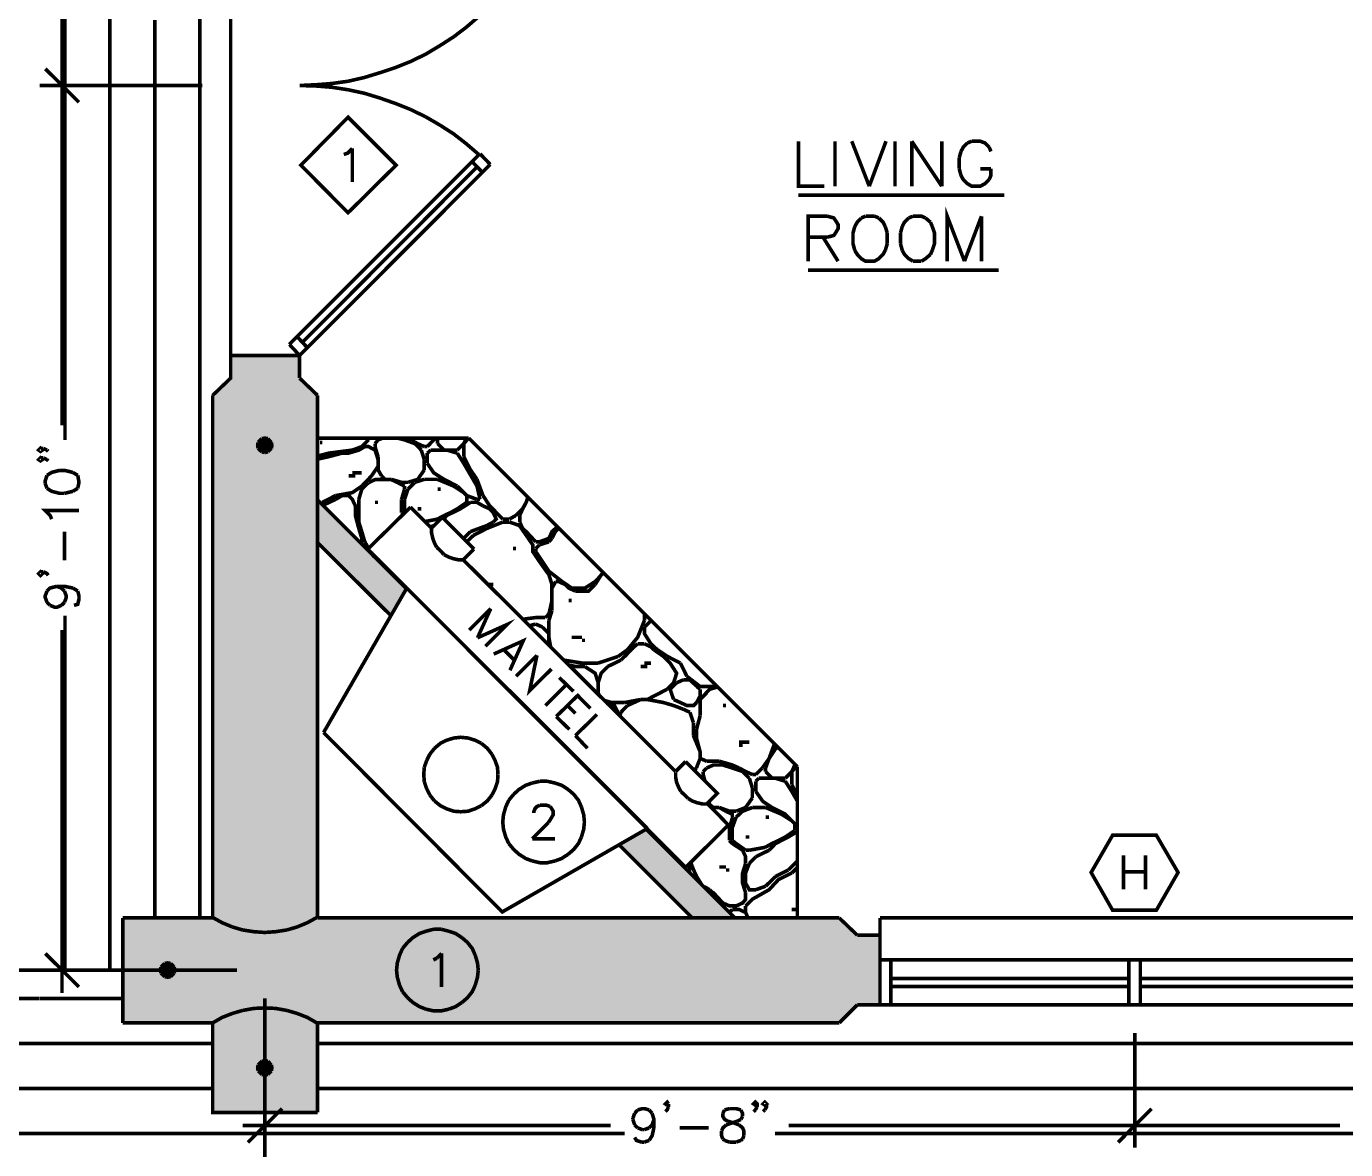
# Model space of a CAD drawing. Header units: millimetres. Extents: x 31 to 857, y 6 to 562.
# Drawn here: x 492.9 to 586, y 269.8 to 349.1 of the extents above; entities that cross this region are included whole.
import ezdxf

# ---------------------------------------------------------------- set-up
doc = ezdxf.new("R2010")
doc.units = ezdxf.units.MM
doc.layers.add('H', color=7, linetype='Continuous')
doc.layers.add('P', color=7, linetype='Continuous')

msp = doc.modelspace()

# ---------------------------------------------------------------- hatches: boundary and pattern name
at = {"layer": 'H', "linetype": 'Continuous'}
for points in [[(507.277, 324.238), (507.277, 325.843), (512.145, 324.238), (507.277, 324.238)], [(512.145, 324.238), (507.277, 325.843), (512.145, 325.843), (512.145, 324.238)], [(506.007, 323.003), (507.277, 324.238), (513.415, 323.003), (506.007, 323.003)], [(513.415, 323.003), (507.277, 324.238), (512.145, 324.238), (513.415, 323.003)], [(506.007, 286.138), (506.007, 323.003), (513.415, 286.138), (506.007, 286.138)], [(513.415, 286.138), (506.007, 323.003), (513.415, 323.003), (513.415, 286.138)], [(509.235, 319.229), (509.182, 319.617), (509.235, 319.74), (509.235, 319.229)], [(509.235, 319.229), (509.182, 319.37), (509.182, 319.617), (509.235, 319.229)], [(509.27, 319.158), (509.235, 319.74), (509.27, 319.793), (509.27, 319.158)], [(509.27, 319.158), (509.235, 319.229), (509.235, 319.74), (509.27, 319.158)], [(509.358, 319.105), (509.27, 319.793), (509.358, 319.864), (509.358, 319.105)], [(509.358, 319.105), (509.27, 319.158), (509.27, 319.793), (509.358, 319.105)], [(509.446, 319.017), (509.358, 319.864), (509.446, 319.952), (509.446, 319.017)], [(509.446, 319.017), (509.358, 319.105), (509.358, 319.864), (509.446, 319.017)], [(509.517, 318.982), (509.446, 319.952), (509.517, 320.005), (509.517, 318.982)], [(509.517, 318.982), (509.446, 319.017), (509.446, 319.952), (509.517, 318.982)], [(509.517, 318.982), (509.517, 320.005), (509.605, 318.982), (509.517, 318.982)], [(509.605, 318.982), (509.517, 320.005), (509.605, 320.005), (509.605, 318.982)], [(509.693, 318.946), (509.605, 318.982), (509.605, 320.005), (509.693, 318.946)], [(509.693, 318.946), (509.605, 320.005), (509.693, 320.005), (509.693, 318.946)], [(509.693, 318.946), (509.693, 320.005), (509.817, 318.982), (509.693, 318.946)], [(509.817, 318.982), (509.693, 320.005), (509.817, 320.005), (509.817, 318.982)], [(509.817, 318.982), (509.817, 320.005), (509.905, 318.982), (509.817, 318.982)], [(509.905, 318.982), (509.817, 320.005), (509.905, 320.005), (509.905, 318.982)], [(509.905, 318.982), (509.905, 320.005), (509.993, 319.07), (509.905, 318.982)], [(509.993, 319.07), (509.905, 320.005), (509.993, 319.917), (509.993, 319.07)], [(509.993, 319.07), (509.993, 319.917), (510.081, 319.105), (509.993, 319.07)], [(510.081, 319.105), (509.993, 319.917), (510.081, 319.864), (510.081, 319.105)], [(510.081, 319.105), (510.081, 319.864), (510.152, 319.193), (510.081, 319.105)], [(510.152, 319.193), (510.081, 319.864), (510.152, 319.793), (510.152, 319.193)], [(510.152, 319.193), (510.152, 319.793), (510.205, 319.282), (510.152, 319.193)], [(510.205, 319.282), (510.152, 319.793), (510.205, 319.705), (510.205, 319.282)], [(510.205, 319.282), (510.205, 319.705), (510.24, 319.405), (510.205, 319.282)], [(510.24, 319.405), (510.205, 319.705), (510.24, 319.581), (510.24, 319.405)], [(513.415, 312.632), (513.415, 315.63), (516.431, 312.632), (513.415, 312.632)], [(516.678, 309.368), (513.415, 312.632), (519.677, 309.368), (516.678, 309.368)], [(519.677, 309.368), (513.415, 312.632), (516.431, 312.632), (519.677, 309.368)], [(518.583, 307.463), (516.678, 309.368), (519.677, 309.368), (518.583, 307.463)], [(534.705, 291.289), (536.61, 292.4), (537.722, 291.289), (534.705, 291.289)], [(539.873, 286.138), (534.705, 291.289), (542.89, 286.138), (539.873, 286.138)], [(542.89, 286.138), (534.705, 291.289), (537.722, 291.289), (542.89, 286.138)], [(499.657, 284.903), (499.657, 286.138), (551.515, 284.903), (499.657, 284.903)], [(551.515, 284.903), (499.657, 286.138), (550.245, 286.138), (551.515, 284.903)], [(506.853, 285.715), (506.007, 286.138), (512.568, 285.715), (506.853, 285.715)], [(512.568, 285.715), (506.007, 286.138), (513.415, 286.138), (512.568, 285.715)], [(507.788, 285.362), (506.853, 285.715), (511.634, 285.362), (507.788, 285.362)], [(511.634, 285.362), (506.853, 285.715), (512.568, 285.715), (511.634, 285.362)], [(508.723, 285.15), (507.788, 285.362), (510.663, 285.15), (508.723, 285.15)], [(510.663, 285.15), (507.788, 285.362), (511.634, 285.362), (510.663, 285.15)], [(509.693, 285.08), (508.723, 285.15), (510.663, 285.15), (509.693, 285.08)], [(520.241, 284.815), (520.453, 284.992), (523.575, 284.815), (520.241, 284.815)], [(520.453, 284.992), (520.7, 285.115), (523.328, 284.992), (520.453, 284.992)], [(523.575, 284.815), (520.453, 284.992), (523.328, 284.992), (523.575, 284.815)], [(520.7, 285.115), (520.912, 285.203), (523.064, 285.115), (520.7, 285.115)], [(523.328, 284.992), (520.7, 285.115), (523.064, 285.115), (523.328, 284.992)], [(520.912, 285.203), (521.247, 285.291), (522.781, 285.203), (520.912, 285.203)], [(523.064, 285.115), (520.912, 285.203), (522.781, 285.203), (523.064, 285.115)], [(521.247, 285.291), (521.458, 285.327), (522.57, 285.291), (521.247, 285.291)], [(522.781, 285.203), (521.247, 285.291), (522.57, 285.291), (522.781, 285.203)], [(521.458, 285.327), (522.005, 285.362), (522.217, 285.327), (521.458, 285.327)], [(522.57, 285.291), (521.458, 285.327), (522.217, 285.327), (522.57, 285.291)], [(499.657, 280), (499.657, 284.903), (553.12, 280), (499.657, 280)], [(553.12, 280), (499.657, 284.903), (553.12, 284.903), (553.12, 280)], [(519.43, 284.021), (519.606, 284.233), (524.334, 284.021), (519.43, 284.021)], [(519.606, 284.233), (519.818, 284.445), (524.175, 284.233), (519.606, 284.233)], [(524.334, 284.021), (519.606, 284.233), (524.175, 284.233), (524.334, 284.021)], [(519.818, 284.445), (519.977, 284.656), (523.998, 284.445), (519.818, 284.445)], [(524.175, 284.233), (519.818, 284.445), (523.998, 284.445), (524.175, 284.233)], [(519.977, 284.656), (520.241, 284.815), (523.752, 284.656), (519.977, 284.656)], [(523.998, 284.445), (519.977, 284.656), (523.752, 284.656), (523.998, 284.445)], [(523.752, 284.656), (520.241, 284.815), (523.575, 284.815), (523.752, 284.656)], [(519.042, 282.998), (519.095, 283.245), (524.722, 282.998), (519.042, 282.998)], [(519.095, 283.245), (519.183, 283.545), (524.686, 283.245), (519.095, 283.245)], [(524.722, 282.998), (519.095, 283.245), (524.686, 283.245), (524.722, 282.998)], [(519.183, 283.545), (519.307, 283.757), (524.598, 283.545), (519.183, 283.545)], [(524.686, 283.245), (519.183, 283.545), (524.598, 283.545), (524.686, 283.245)], [(519.307, 283.757), (519.43, 284.021), (524.475, 283.757), (519.307, 283.757)], [(524.598, 283.545), (519.307, 283.757), (524.475, 283.757), (524.598, 283.545)], [(524.475, 283.757), (519.43, 284.021), (524.334, 284.021), (524.475, 283.757)], [(502.285, 282.452), (502.32, 282.54), (503.343, 282.452), (502.285, 282.452)], [(502.32, 282.363), (502.285, 282.452), (503.343, 282.363), (502.32, 282.363)], [(503.343, 282.363), (502.285, 282.452), (503.343, 282.452), (503.343, 282.363)], [(502.32, 282.663), (502.373, 282.751), (503.308, 282.663), (502.32, 282.663)], [(502.32, 282.54), (502.32, 282.663), (503.343, 282.54), (502.32, 282.54)], [(503.343, 282.54), (502.32, 282.663), (503.308, 282.663), (503.343, 282.54)], [(503.343, 282.452), (502.32, 282.54), (503.343, 282.54), (503.343, 282.452)], [(502.32, 282.24), (502.32, 282.363), (503.343, 282.24), (502.32, 282.24)], [(503.343, 282.24), (502.32, 282.363), (503.343, 282.363), (503.343, 282.24)], [(502.373, 282.152), (502.32, 282.24), (503.308, 282.152), (502.373, 282.152)], [(503.308, 282.152), (502.32, 282.24), (503.343, 282.24), (503.308, 282.152)], [(502.373, 282.751), (502.461, 282.822), (503.255, 282.751), (502.373, 282.751)], [(503.308, 282.663), (502.373, 282.751), (503.255, 282.751), (503.308, 282.663)], [(502.461, 282.822), (502.532, 282.875), (503.22, 282.822), (502.461, 282.822)], [(503.255, 282.751), (502.461, 282.822), (503.22, 282.822), (503.255, 282.751)], [(502.532, 282.875), (502.62, 282.963), (503.132, 282.875), (502.532, 282.875)], [(503.22, 282.822), (502.532, 282.875), (503.132, 282.875), (503.22, 282.822)], [(503.132, 282.875), (502.62, 282.963), (503.043, 282.963), (503.132, 282.875)], [(518.971, 282.751), (519.042, 282.998), (524.757, 282.751), (518.971, 282.751)], [(518.971, 282.452), (518.971, 282.751), (524.81, 282.452), (518.971, 282.452)], [(524.81, 282.452), (518.971, 282.751), (524.757, 282.751), (524.81, 282.452)], [(518.971, 282.152), (518.971, 282.452), (524.757, 282.152), (518.971, 282.152)], [(524.757, 282.152), (518.971, 282.452), (524.81, 282.452), (524.757, 282.152)], [(524.757, 282.751), (519.042, 282.998), (524.722, 282.998), (524.757, 282.751)], [(502.461, 282.116), (502.373, 282.152), (503.22, 282.116), (502.461, 282.116)], [(503.22, 282.116), (502.373, 282.152), (503.308, 282.152), (503.22, 282.116)], [(502.497, 282.028), (502.461, 282.116), (503.132, 282.028), (502.497, 282.028)], [(503.132, 282.028), (502.461, 282.116), (503.22, 282.116), (503.132, 282.028)], [(502.585, 281.975), (502.497, 282.028), (503.043, 281.975), (502.585, 281.975)], [(503.043, 281.975), (502.497, 282.028), (503.132, 282.028), (503.043, 281.975)], [(502.673, 281.94), (502.585, 281.975), (502.955, 281.94), (502.673, 281.94)], [(502.955, 281.94), (502.585, 281.975), (503.043, 281.975), (502.955, 281.94)], [(519.042, 281.905), (518.971, 282.152), (524.722, 281.905), (519.042, 281.905)], [(524.722, 281.905), (518.971, 282.152), (524.757, 282.152), (524.722, 281.905)], [(519.095, 281.64), (519.042, 281.905), (524.686, 281.64), (519.095, 281.64)], [(524.686, 281.64), (519.042, 281.905), (524.722, 281.905), (524.686, 281.64)], [(519.183, 281.34), (519.095, 281.64), (524.598, 281.34), (519.183, 281.34)], [(524.598, 281.34), (519.095, 281.64), (524.686, 281.64), (524.598, 281.34)], [(519.307, 281.093), (519.183, 281.34), (524.475, 281.093), (519.307, 281.093)], [(524.475, 281.093), (519.183, 281.34), (524.598, 281.34), (524.475, 281.093)], [(519.43, 280.882), (519.307, 281.093), (524.334, 280.882), (519.43, 280.882)], [(524.334, 280.882), (519.307, 281.093), (524.475, 281.093), (524.334, 280.882)], [(519.606, 280.635), (519.43, 280.882), (524.175, 280.635), (519.606, 280.635)], [(524.175, 280.635), (519.43, 280.882), (524.334, 280.882), (524.175, 280.635)], [(519.818, 280.458), (519.606, 280.635), (523.998, 280.458), (519.818, 280.458)], [(523.998, 280.458), (519.606, 280.635), (524.175, 280.635), (523.998, 280.458)], [(519.977, 280.247), (519.818, 280.458), (523.752, 280.247), (519.977, 280.247)], [(523.752, 280.247), (519.818, 280.458), (523.998, 280.458), (523.752, 280.247)], [(499.657, 278.73), (499.657, 280), (550.245, 278.73), (499.657, 278.73)], [(550.245, 278.73), (499.657, 280), (551.515, 280), (550.245, 278.73)], [(506.853, 279.188), (507.788, 279.523), (512.568, 279.188), (506.853, 279.188)], [(507.788, 279.523), (508.723, 279.735), (511.634, 279.523), (507.788, 279.523)], [(512.568, 279.188), (507.788, 279.523), (511.634, 279.523), (512.568, 279.188)], [(508.723, 279.735), (509.693, 279.823), (510.663, 279.735), (508.723, 279.735)], [(511.634, 279.523), (508.723, 279.735), (510.663, 279.735), (511.634, 279.523)], [(520.241, 280.07), (519.977, 280.247), (523.575, 280.07), (520.241, 280.07)], [(523.575, 280.07), (519.977, 280.247), (523.752, 280.247), (523.575, 280.07)], [(520.453, 279.912), (520.241, 280.07), (523.328, 279.912), (520.453, 279.912)], [(523.328, 279.912), (520.241, 280.07), (523.575, 280.07), (523.328, 279.912)], [(520.7, 279.788), (520.453, 279.912), (523.064, 279.788), (520.7, 279.788)], [(523.064, 279.788), (520.453, 279.912), (523.328, 279.912), (523.064, 279.788)], [(520.912, 279.7), (520.7, 279.788), (522.781, 279.7), (520.912, 279.7)], [(522.781, 279.7), (520.7, 279.788), (523.064, 279.788), (522.781, 279.7)], [(521.247, 279.612), (520.912, 279.7), (522.57, 279.612), (521.247, 279.612)], [(522.57, 279.612), (520.912, 279.7), (522.781, 279.7), (522.57, 279.612)], [(521.458, 279.576), (521.247, 279.612), (522.217, 279.576), (521.458, 279.576)], [(522.217, 279.576), (521.247, 279.612), (522.57, 279.612), (522.217, 279.576)], [(522.005, 279.523), (521.458, 279.576), (522.217, 279.576), (522.005, 279.523)], [(506.007, 278.73), (506.853, 279.188), (513.415, 278.73), (506.007, 278.73)], [(506.007, 272.415), (506.007, 278.73), (513.415, 272.415), (506.007, 272.415)], [(513.415, 272.415), (506.007, 278.73), (513.415, 278.73), (513.415, 272.415)], [(513.415, 278.73), (506.853, 279.188), (512.568, 279.188), (513.415, 278.73)], [(509.235, 275.343), (509.182, 275.713), (509.235, 275.802), (509.235, 275.343)], [(509.235, 275.343), (509.182, 275.414), (509.182, 275.713), (509.235, 275.343)], [(509.27, 275.255), (509.235, 275.802), (509.27, 275.89), (509.27, 275.255)], [(509.27, 275.255), (509.235, 275.343), (509.235, 275.802), (509.27, 275.255)], [(509.358, 275.167), (509.27, 275.89), (509.358, 275.978), (509.358, 275.167)], [(509.358, 275.167), (509.27, 275.255), (509.27, 275.89), (509.358, 275.167)], [(509.446, 275.131), (509.358, 275.978), (509.446, 276.013), (509.446, 275.131)], [(509.446, 275.131), (509.358, 275.167), (509.358, 275.978), (509.446, 275.131)], [(509.517, 275.078), (509.446, 276.013), (509.517, 276.049), (509.517, 275.078)], [(509.517, 275.078), (509.446, 275.131), (509.446, 276.013), (509.517, 275.078)], [(509.605, 275.043), (509.517, 276.049), (509.605, 276.102), (509.605, 275.043)], [(509.605, 275.043), (509.517, 275.078), (509.517, 276.049), (509.605, 275.043)], [(509.605, 275.043), (509.605, 276.102), (509.693, 275.043), (509.605, 275.043)], [(509.693, 275.043), (509.605, 276.102), (509.693, 276.102), (509.693, 275.043)], [(509.693, 275.043), (509.693, 276.102), (509.817, 275.043), (509.693, 275.043)], [(509.817, 275.043), (509.693, 276.102), (509.817, 276.102), (509.817, 275.043)], [(509.817, 275.043), (509.817, 276.102), (509.905, 275.078), (509.817, 275.043)], [(509.905, 275.078), (509.817, 276.102), (509.905, 276.049), (509.905, 275.078)], [(509.905, 275.078), (509.905, 276.049), (509.993, 275.131), (509.905, 275.078)], [(509.993, 275.131), (509.905, 276.049), (509.993, 276.013), (509.993, 275.131)], [(509.993, 275.131), (509.993, 276.013), (510.081, 275.202), (509.993, 275.131)], [(510.081, 275.202), (509.993, 276.013), (510.081, 275.925), (510.081, 275.202)], [(510.081, 275.202), (510.081, 275.925), (510.152, 275.29), (510.081, 275.202)], [(510.152, 275.29), (510.081, 275.925), (510.152, 275.837), (510.152, 275.29)], [(510.152, 275.29), (510.152, 275.837), (510.205, 275.378), (510.152, 275.29)], [(510.205, 275.378), (510.152, 275.837), (510.205, 275.766), (510.205, 275.378)], [(510.205, 275.378), (510.205, 275.766), (510.24, 275.467), (510.205, 275.378)], [(510.24, 275.467), (510.205, 275.766), (510.24, 275.678), (510.24, 275.467)]]:
    msp.add_hatch(color=256, dxfattribs=at).paths.add_polyline_path(points)

# ---------------------------------------------------------------- linework, layer by layer
at = {"layer": 'P', "const_width": 0.254}
for points in [[(498.757, 305.858), (498.757, 309.845), (498.757, 313.778), (498.757, 317.765), (498.757, 321.733), (498.757, 325.72), (498.757, 329.653), (498.757, 333.64), (498.757, 337.608), (498.757, 341.559), (498.757, 345.528), (498.757, 349.515), (498.757, 353.483), (498.757, 357.434), (498.757, 361.403), (498.757, 365.39), (498.757, 369.358), (498.757, 373.309), (498.757, 377.278), (498.757, 381.265), (498.757, 385.233), (498.757, 389.184), (498.757, 392.783)], [(495.371, 343.288), (495.371, 373.398)], [(507.277, 363.943), (507.277, 344.893)], [(495.582, 319.881), (495.582, 321.733), (495.582, 325.72), (495.582, 329.653), (495.582, 333.64), (495.582, 337.608), (495.582, 341.559), (495.582, 345.528), (495.582, 349.515), (495.582, 353.483), (495.582, 357.434)], [(505.107, 329.653), (505.107, 333.64), (505.107, 337.608), (505.107, 341.559), (505.107, 345.528), (505.107, 349.515), (505.107, 353.483), (505.107, 357.434)], [(501.932, 345.528), (501.932, 349.515)], [(523.91, 349.003), (524.792, 349.762)], [(522.041, 347.698), (523.028, 348.333), (523.91, 349.003)], [(515.567, 345.193), (516.714, 345.458), (517.807, 345.793), (518.918, 346.163), (519.977, 346.587), (521.035, 347.098), (522.041, 347.698)], [(495.371, 346.463), (495.371, 320.904)], [(496.57, 343.711), (494.189, 346.075)], [(494.189, 346.075), (496.57, 343.711)], [(501.932, 333.64), (501.932, 337.608), (501.932, 341.559), (501.932, 345.528)], [(505.284, 344.893), (493.801, 344.893)], [(505.284, 344.893), (493.818, 344.893)], [(507.277, 325.843), (507.277, 344.893)], [(512.145, 344.893), (513.292, 344.946)], [(513.292, 344.858), (512.145, 344.893)], [(513.292, 344.946), (514.421, 345.034)], [(514.421, 344.77), (513.292, 344.858)], [(514.421, 345.034), (515.567, 345.193)], [(515.567, 344.593), (514.421, 344.77)], [(519.977, 343.2), (518.918, 343.623), (517.807, 344.011), (516.714, 344.346), (515.567, 344.593)], [(515.567, 335.915), (518.954, 339.266), (515.567, 342.653), (512.233, 339.266), (515.567, 335.915), (515.567, 335.915)], [(521.035, 342.688), (519.977, 343.2)], [(522.041, 342.106), (521.035, 342.688)], [(523.91, 340.783), (523.028, 341.471), (522.041, 342.106)], [(524.792, 340.025), (523.91, 340.783)], [(547.37, 340.96), (547.37, 337.785), (549.187, 337.785)], [(549.945, 337.785), (549.945, 340.96)], [(551.127, 340.96), (552.362, 337.785)], [(552.362, 337.785), (553.544, 340.96)], [(554.179, 337.785), (554.179, 340.96)], [(555.36, 337.785), (555.36, 340.96)], [(555.36, 340.96), (557.477, 337.785)], [(557.477, 337.785), (557.477, 340.96)], [(559.294, 340.836), (558.994, 340.536), (558.835, 340.237)], [(559.594, 340.96), (559.294, 340.836)], [(560.828, 340.536), (560.529, 340.836), (560.193, 340.96), (559.594, 340.96)], [(524.88, 340.078), (511.422, 326.619)], [(515.267, 340.025), (515.532, 340.113), (515.867, 340.448)], [(515.867, 340.448), (515.867, 338.085)], [(525.604, 339.319), (524.88, 340.078)], [(558.835, 340.237), (558.712, 339.778)], [(560.952, 340.237), (560.828, 340.536)], [(512.145, 325.843), (525.604, 339.319)], [(512.357, 326.778), (524.669, 339.143)], [(525.057, 338.755), (524.334, 339.513)], [(558.712, 339.778), (558.712, 339.019)], [(558.712, 339.019), (558.835, 338.543)], [(560.952, 339.019), (560.193, 339.019)], [(560.828, 338.261), (560.952, 338.543), (560.952, 339.019)], [(558.835, 338.543), (558.994, 338.261), (559.294, 337.961), (559.594, 337.785), (560.193, 337.785), (560.529, 337.961), (560.828, 338.261)], [(547.352, 337.15), (561.887, 337.15)], [(557.865, 332.493), (557.865, 335.668), (559.082, 332.493)], [(548.04, 332.493), (548.04, 335.668), (549.398, 335.668)], [(549.398, 335.668), (549.857, 335.545), (549.981, 335.368)], [(549.981, 335.368), (550.157, 335.086), (550.157, 334.786), (549.981, 334.486)], [(551.797, 335.545), (551.515, 335.245), (551.339, 334.945)], [(552.097, 335.668), (551.797, 335.545)], [(552.732, 335.668), (552.097, 335.668), (552.097, 335.668)], [(553.032, 335.545), (552.732, 335.668)], [(553.491, 334.945), (553.332, 335.245), (553.032, 335.545)], [(555.149, 335.545), (554.849, 335.245), (554.69, 334.945)], [(555.449, 335.668), (555.149, 335.545)], [(556.331, 335.545), (556.048, 335.668), (555.449, 335.668)], [(555.449, 335.668), (555.449, 335.668)], [(556.683, 335.245), (556.331, 335.545)], [(556.807, 334.945), (556.683, 335.245)], [(559.082, 332.493), (560.282, 335.668)], [(560.282, 335.668), (560.282, 332.493)], [(549.981, 334.486), (549.857, 334.31), (549.398, 334.186)], [(551.339, 334.945), (551.215, 334.486), (551.215, 333.728), (551.339, 333.252)], [(553.632, 334.486), (553.491, 334.945)], [(553.632, 333.728), (553.632, 334.486)], [(554.69, 334.945), (554.567, 334.486)], [(554.567, 334.486), (554.567, 333.728)], [(556.807, 333.252), (556.966, 333.728), (556.966, 334.486), (556.807, 334.945)], [(501.932, 321.733), (501.932, 325.72), (501.932, 329.653), (501.932, 333.64)], [(549.398, 334.186), (548.04, 334.186)], [(549.099, 334.186), (550.157, 332.493)], [(553.491, 333.252), (553.632, 333.728)], [(554.567, 333.728), (554.69, 333.252)], [(551.339, 333.252), (551.515, 332.969), (551.797, 332.669), (552.097, 332.493), (552.732, 332.493), (553.032, 332.669), (553.332, 332.969), (553.491, 333.252)], [(554.69, 333.252), (554.849, 332.969), (555.149, 332.669), (555.449, 332.493)], [(555.449, 332.493), (556.048, 332.493)], [(556.048, 332.493), (556.331, 332.669), (556.683, 332.969)], [(556.683, 332.969), (556.807, 333.252)], [(548.04, 331.858), (561.499, 331.858)], [(505.107, 325.72), (505.107, 329.653)], [(511.969, 327.166), (512.692, 326.39)], [(512.145, 324.238), (512.145, 325.843), (507.277, 325.843), (507.277, 324.238), (506.007, 323.021)], [(511.422, 326.619), (512.145, 325.843)], [(505.107, 293.97), (505.107, 297.903), (505.107, 301.89), (505.107, 305.858), (505.107, 309.845), (505.107, 313.778), (505.107, 317.765), (505.107, 321.733), (505.107, 325.72)], [(513.415, 323.021), (512.145, 324.238)], [(506.007, 323.021), (506.007, 286.138)], [(513.415, 323.021), (513.415, 286.138)], [(501.932, 313.778), (501.932, 317.765), (501.932, 321.733)], [(509.217, 319.705), (509.182, 319.493), (509.217, 319.282)], [(509.482, 319.969), (509.341, 319.828), (509.217, 319.705)], [(509.905, 319.969), (509.693, 320.005), (509.482, 319.969)], [(510.152, 319.705), (510.028, 319.828), (509.905, 319.969)], [(510.152, 319.282), (510.187, 319.493), (510.152, 319.705)], [(513.415, 320.005), (524.087, 320.005)], [(513.415, 318.735), (514.209, 318.946), (515.867, 319.158), (516.537, 319.405)], [(513.75, 319.705), (513.574, 319.705)], [(515.144, 318.946), (515.602, 318.946), (516.326, 319.158), (516.749, 319.405), (517.013, 319.405), (517.472, 319.158)], [(516.537, 319.405), (517.013, 319.881)], [(517.049, 320.005), (517.013, 319.881)], [(517.013, 319.405), (517.472, 319.158)], [(517.472, 319.617), (517.684, 319.881)], [(517.472, 319.405), (517.472, 319.617)], [(517.684, 318.699), (517.472, 319.405)], [(517.684, 319.881), (518.019, 320.005)], [(519.077, 320.005), (519.553, 319.881)], [(519.553, 319.881), (520.277, 319.617)], [(520.012, 319.881), (519.712, 320.005)], [(520.471, 319.617), (520.012, 319.881)], [(520.277, 319.634), (520.735, 319.158)], [(520.947, 319.405), (520.471, 319.617)], [(521.159, 319.405), (520.947, 319.405)], [(521.617, 319.881), (521.159, 319.405)], [(521.741, 320.005), (521.617, 319.881)], [(521.882, 319.881), (521.917, 320.005)], [(521.882, 319.617), (521.882, 319.881)], [(521.882, 319.617), (522.34, 319.158)], [(523.734, 319.617), (523.275, 319.158)], [(524.087, 320.005), (523.734, 319.617)], [(523.91, 320.005), (523.734, 319.617)], [(523.734, 319.617), (523.734, 318.699)], [(547.282, 296.81), (524.087, 320.005)], [(493.854, 318.611), (493.977, 318.488), (493.854, 318.4), (493.73, 318.488), (493.854, 318.611)], [(493.854, 319.282), (493.977, 319.158), (493.854, 319.07), (493.73, 319.158), (493.854, 319.282)], [(493.854, 319.282), (494.065, 319.282)], [(493.854, 318.611), (494.065, 318.611)], [(494.065, 319.282), (494.312, 319.158)], [(494.065, 318.611), (494.312, 318.488)], [(494.312, 319.158), (494.4, 319.07)], [(494.312, 318.488), (494.4, 318.4)], [(509.217, 319.282), (509.341, 319.158), (509.482, 319.035)], [(509.482, 319.035), (509.693, 318.982), (509.693, 318.982)], [(509.693, 318.982), (509.905, 319.035)], [(509.905, 319.035), (510.028, 319.158), (510.152, 319.282)], [(514.209, 318.946), (513.415, 318.735)], [(513.415, 318.523), (514.209, 318.699)], [(514.209, 318.699), (515.144, 318.946)], [(517.225, 317.341), (517.684, 318.012), (517.684, 318.488), (517.472, 319.158)], [(517.684, 318.699), (517.684, 318.223), (517.684, 317.765)], [(520.735, 319.158), (520.947, 318.488)], [(520.947, 318.488), (520.947, 317.765)], [(521.159, 318.946), (521.406, 319.158)], [(521.159, 318.223), (521.159, 318.946)], [(521.406, 319.158), (522.552, 319.158)], [(522.34, 319.158), (522.817, 319.158)], [(522.552, 319.158), (523.275, 318.946)], [(523.275, 319.158), (522.817, 319.158)], [(523.275, 318.946), (523.734, 318.223)], [(524.669, 317.094), (524.21, 317.765), (523.734, 318.699)], [(495.212, 317.729), (494.647, 317.588), (494.312, 317.377)], [(496.129, 317.588), (495.547, 317.729), (495.212, 317.729)], [(496.482, 317.377), (496.129, 317.588)], [(516.537, 317.553), (515.867, 317.553)], [(517.931, 317.341), (517.684, 317.765)], [(520.947, 317.765), (520.488, 317.094)], [(521.159, 318.223), (521.617, 317.553), (522.34, 317.094)], [(524.88, 315.683), (524.669, 316.618), (523.734, 318.223)], [(494.312, 317.377), (494.189, 317.006), (494.189, 316.794), (494.189, 316.794)], [(494.189, 316.794), (494.312, 316.459)], [(496.482, 316.459), (496.552, 316.794), (496.552, 317.006), (496.482, 317.377)], [(514.685, 315.948), (515.867, 316.159), (516.537, 316.618)], [(516.079, 317.341), (515.62, 317.341)], [(516.326, 315.683), (516.537, 316.406), (517.013, 316.865)], [(516.537, 316.618), (517.225, 317.341)], [(517.013, 316.865), (517.472, 317.077), (518.142, 317.077)], [(517.931, 317.341), (518.16, 317.094), (518.619, 317.094)], [(518.16, 317.077), (518.619, 317.077)], [(519.342, 316.883), (518.619, 317.094)], [(518.619, 317.077), (519.077, 316.865)], [(519.077, 316.865), (519.553, 316.618)], [(519.8, 316.883), (519.342, 316.883)], [(519.553, 316.618), (519.553, 316.406)], [(520.488, 317.094), (519.8, 316.883)], [(519.8, 316.406), (520.259, 316.865)], [(520.277, 316.883), (520.947, 317.094)], [(520.947, 317.094), (521.882, 317.094)], [(521.882, 317.094), (523.028, 316.618)], [(523.275, 316.618), (522.34, 317.094)], [(523.028, 316.618), (523.734, 316.159)], [(523.275, 316.618), (523.946, 315.948)], [(525.092, 315.948), (524.669, 317.094)], [(494.312, 316.459), (494.647, 316.248), (495.212, 316.107), (495.547, 316.107)], [(495.547, 316.107), (496.129, 316.248)], [(496.129, 316.248), (496.482, 316.459)], [(519.677, 309.386), (513.415, 315.648)], [(513.75, 315.472), (514.685, 315.948)], [(514.685, 315.683), (513.786, 315.26)], [(514.685, 315.683), (515.144, 315.948), (515.62, 315.948), (515.867, 315.683), (516.079, 315.225), (516.079, 314.554), (516.326, 313.619)], [(516.326, 314.078), (516.326, 315.013), (516.326, 315.683)], [(519.342, 315.683), (519.553, 316.406)], [(519.553, 316.406), (519.342, 315.683)], [(519.342, 315.225), (519.342, 315.683)], [(519.342, 315.683), (519.342, 315.225)], [(519.553, 315.683), (519.8, 316.406)], [(519.553, 314.748), (519.553, 315.683)], [(522.093, 316.406), (521.882, 316.406)], [(523.734, 316.159), (523.946, 315.948)], [(523.946, 315.948), (524.669, 315.683)], [(523.946, 315.948), (523.946, 315.683)], [(523.946, 315.683), (523.946, 315.472)], [(524.669, 315.683), (524.88, 315.683)], [(525.568, 315.225), (525.092, 315.948)], [(527.879, 315.013), (528.144, 315.472), (528.267, 315.86)], [(528.267, 315.86), (528.144, 315.472), (527.897, 315.013)], [(494.647, 314.29), (494.524, 314.554), (494.189, 314.889), (496.57, 314.889)], [(519.977, 315.136), (516.961, 312.173), (539.397, 289.701), (542.413, 292.7)], [(517.684, 315.472), (517.472, 315.472)], [(519.342, 314.748), (519.342, 315.225)], [(519.342, 315.225), (519.342, 314.748)], [(519.465, 314.625), (519.342, 314.748)], [(519.342, 314.748), (519.465, 314.625)], [(521.458, 313.655), (519.977, 315.136)], [(520.735, 315.013), (520.488, 315.013)], [(522.799, 314.748), (522.34, 314.537)], [(522.552, 314.554), (523.487, 315.013)], [(523.275, 315.013), (522.799, 314.748)], [(523.946, 315.472), (523.275, 315.013)], [(523.487, 315.013), (524.21, 315.472)], [(525.092, 315.225), (524.669, 315.472), (524.21, 315.472)], [(525.815, 314.078), (526.027, 314.29), (525.815, 314.748), (525.568, 315.013), (525.092, 315.225)], [(525.568, 315.225), (526.486, 314.29)], [(527.42, 314.554), (527.879, 315.013)], [(527.897, 315.013), (527.685, 314.554)], [(501.932, 309.845), (501.932, 313.778)], [(516.537, 313.408), (516.326, 314.078)], [(521.882, 314.29), (520.982, 314.113)], [(521.406, 313.743), (521.617, 313.831)], [(522.217, 314.413), (521.458, 313.655)], [(522.34, 314.537), (521.882, 314.29)], [(524.457, 312.173), (522.217, 314.413)], [(522.305, 314.29), (522.552, 314.554)], [(524.21, 313.408), (525.357, 313.831), (525.815, 314.078)], [(525.339, 313.619), (526.486, 314.078)], [(526.486, 314.29), (526.962, 314.29)], [(526.486, 314.078), (526.962, 314.078)], [(526.962, 314.29), (527.42, 314.554)], [(526.962, 314.078), (527.685, 313.831)], [(528.144, 313.143), (527.667, 313.831)], [(527.685, 314.554), (527.685, 314.078)], [(527.685, 314.078), (527.897, 313.619), (528.144, 313.408), (528.814, 312.685)], [(529.749, 312.932), (529.96, 313.408), (530.348, 313.743)], [(495.547, 311.379), (495.547, 313.408)], [(516.537, 312.932), (516.326, 313.619)], [(516.537, 313.408), (516.749, 312.685)], [(516.537, 312.685), (516.537, 312.932)], [(521.458, 313.655), (521.458, 313.32), (521.547, 312.932), (521.67, 312.596), (521.829, 312.297)], [(524.21, 313.408), (523.699, 312.896)], [(524.422, 313.143), (523.946, 312.685)], [(524.422, 313.143), (525.339, 313.619)], [(529.96, 309.668), (529.749, 310.356), (529.078, 311.291), (528.602, 311.997), (528.602, 312.473), (528.144, 313.143)], [(528.814, 312.685), (529.078, 312.685), (529.749, 312.932)], [(529.078, 312.685), (529.749, 312.932)], [(529.749, 312.685), (529.96, 312.932)], [(529.96, 312.932), (530.207, 313.408)], [(530.207, 313.408), (530.419, 313.619)], [(518.583, 307.481), (513.415, 312.632)], [(516.502, 312.561), (516.537, 312.685)], [(516.749, 312.685), (517.013, 312.226)], [(517.225, 311.926), (517.384, 311.626)], [(521.829, 312.297), (522.093, 312.05), (522.34, 311.785)], [(523.699, 311.415), (524.457, 312.173)], [(527.42, 312.208), (527.209, 312.208)], [(528.814, 312.208), (529.078, 312.473)], [(528.814, 311.997), (528.814, 312.208)], [(528.814, 311.997), (529.29, 311.291), (529.749, 310.603), (530.684, 309.88), (531.354, 309.421), (532.289, 309.421), (533.012, 309.88)], [(529.078, 312.473), (529.749, 312.685)], [(517.56, 311.503), (517.737, 311.415)], [(517.931, 311.115), (518.019, 311.079)], [(522.34, 311.785), (522.64, 311.626), (522.975, 311.503), (523.363, 311.415), (523.699, 311.415)], [(538.692, 296.474), (523.699, 311.415)], [(493.854, 310.568), (493.977, 310.444), (493.854, 310.321), (493.73, 310.444), (493.854, 310.568)], [(493.854, 310.568), (494.065, 310.568)], [(494.065, 310.568), (494.312, 310.444), (494.4, 310.321)], [(518.918, 310.233), (518.918, 310.092)], [(533.612, 310.515), (533.012, 309.88)], [(533.612, 310.48), (533.435, 310.356), (533.012, 309.668)], [(533.435, 310.356), (533.612, 310.515)], [(494.312, 308.416), (494.189, 308.751), (494.189, 308.875), (494.312, 309.21)], [(494.312, 309.21), (494.524, 309.421), (495, 309.545)], [(495, 309.545), (495.335, 309.421)], [(495, 309.545), (495.547, 309.545), (496.147, 309.421)], [(495.335, 309.421), (495.547, 309.21)], [(495.547, 309.21), (495.67, 308.875), (495.67, 308.751), (495.547, 308.416)], [(496.147, 309.421), (496.482, 309.21)], [(496.482, 309.21), (496.57, 308.875), (496.57, 308.628), (496.482, 308.275), (496.217, 308.204)], [(501.932, 297.903), (501.932, 301.89), (501.932, 305.858), (501.932, 309.845)], [(513.838, 299.226), (519.712, 309.421)], [(536.698, 292.453), (519.712, 309.421)], [(525.815, 309.668), (525.427, 309.668)], [(530.225, 309.88), (529.96, 309.421), (529.96, 307.816)], [(529.96, 308.751), (529.96, 309.668)], [(531.618, 309.21), (531.142, 309.421), (530.895, 309.668), (530.437, 309.88), (530.225, 309.88)], [(533.012, 309.668), (532.553, 309.21), (532.077, 309.21), (531.618, 309.21)], [(494.524, 308.204), (494.312, 308.416)], [(495.335, 308.204), (495, 308.063), (494.877, 308.063), (494.524, 308.204)], [(495.547, 308.416), (495.335, 308.204)], [(529.502, 307.34), (529.749, 307.605), (529.96, 308.539)], [(529.96, 308.539), (529.96, 308.751)], [(531.354, 308.539), (531.142, 308.539)], [(495.582, 289.983), (495.582, 293.97), (495.582, 297.903), (495.582, 301.89), (495.582, 305.858), (495.582, 307.481)], [(524.122, 306.458), (525.639, 307.975)], [(525.639, 307.975), (524.704, 305.911)], [(527.879, 307.217), (528.814, 307.34)], [(528.814, 307.34), (529.502, 307.34)], [(529.96, 307.816), (529.749, 307.146)], [(536.487, 307.128), (536.487, 307.605)], [(495.371, 280.846), (495.371, 306.458)], [(524.704, 305.911), (526.785, 306.846), (525.268, 305.312)], [(528.814, 306.881), (528.355, 306.758)], [(529.29, 306.67), (528.814, 306.881)], [(529.749, 306.211), (529.29, 306.67)], [(529.749, 307.146), (529.749, 306.211), (529.749, 305.947), (529.872, 305.223)], [(535.287, 305.065), (536.011, 305.947), (536.487, 307.128)], [(536.981, 307.146), (536.487, 306.67)], [(536.487, 306.67), (536.487, 306.211), (536.945, 305.488)], [(498.757, 301.89), (498.757, 305.858)], [(525.851, 304.765), (527.932, 305.7), (526.997, 303.618)], [(529.749, 305.364), (529.749, 306.211)], [(532.077, 305.947), (531.354, 305.947)], [(532.289, 305.735), (532.077, 305.735)], [(536.011, 305.488), (535.764, 305.276), (535.552, 305.065)], [(536.487, 305.488), (536.011, 305.488)], [(537.157, 305.065), (536.945, 305.276), (536.487, 305.488)], [(536.945, 305.488), (537.404, 305.065)], [(526.574, 305.065), (527.297, 304.341)], [(527.42, 303.195), (528.902, 304.677)], [(528.902, 304.677), (528.391, 302.189), (529.925, 303.706)], [(533.224, 304.13), (534.617, 304.588)], [(534.617, 304.588), (535.287, 305.065)], [(535.552, 305.065), (534.829, 304.341)], [(535.093, 304.588), (535.552, 305.065)], [(535.552, 305.065), (535.764, 305.276)], [(538.092, 302.278), (538.551, 302.736), (538.762, 303.407), (538.304, 304.13), (537.827, 304.606), (537.157, 305.065)], [(537.404, 305.065), (538.092, 304.606)], [(538.092, 304.606), (539.027, 304.13)], [(530.772, 304.341), (532.077, 304.13), (533.224, 304.13)], [(531.107, 304.006), (531.618, 303.883), (532.289, 303.883)], [(532.289, 303.883), (533.012, 303.407), (533.224, 302.736)], [(533.894, 303.883), (533.435, 303.407), (533.224, 302.736)], [(534.829, 304.341), (533.894, 303.883)], [(536.698, 303.883), (536.222, 303.883)], [(536.945, 304.13), (536.487, 304.13)], [(539.027, 304.13), (539.485, 303.195)], [(530.983, 302.613), (529.502, 301.131)], [(530.472, 303.107), (531.477, 302.137)], [(533.224, 302.736), (533.224, 302.013), (533.347, 301.766)], [(533.224, 302.736), (533.224, 301.89)], [(538.551, 301.554), (538.304, 302.278), (538.762, 302.736)], [(538.762, 302.736), (538.304, 302.278), (538.304, 302.278)], [(539.238, 302.948), (538.762, 302.736)], [(538.762, 302.736), (539.238, 302.948)], [(540.173, 302.489), (539.697, 302.948), (539.238, 302.948)], [(539.238, 302.948), (539.697, 302.948), (540.173, 302.489)], [(539.485, 303.195), (540.42, 302.472), (541.355, 302.472), (541.479, 302.613)], [(498.757, 297.903), (498.757, 301.89)], [(530.26, 300.355), (531.777, 301.837), (532.677, 300.919)], [(536.698, 301.554), (537.157, 301.801)], [(537.157, 301.801), (538.092, 302.278)], [(538.304, 302.278), (538.551, 301.554)], [(540.42, 302.278), (540.173, 302.489)], [(540.173, 302.489), (540.42, 302.278)], [(540.173, 301.343), (540.42, 301.801), (540.42, 302.278)], [(540.42, 302.278), (540.42, 301.801), (540.173, 301.343)], [(540.42, 301.554), (541.091, 302.278), (541.637, 302.436)], [(540.42, 302.278), (540.42, 302.278)], [(540.42, 301.554), (540.879, 302.013)], [(531.054, 301.131), (531.618, 300.567)], [(533.612, 301.502), (534.158, 301.343)], [(534.617, 300.496), (534.617, 300.655), (534.37, 301.131), (533.806, 301.29)], [(534.158, 301.343), (535.093, 301.343)], [(535.287, 301.131), (534.829, 300.655)], [(535.093, 301.343), (536.222, 301.554)], [(536.222, 301.554), (535.287, 301.131)], [(536.222, 301.554), (536.698, 301.554)], [(538.551, 301.131), (537.827, 301.343), (536.698, 301.554)], [(538.551, 301.554), (539.027, 301.343), (539.485, 301.131), (539.962, 301.131), (540.173, 301.343)], [(540.173, 301.343), (539.962, 301.131), (539.485, 301.131), (539.027, 301.343), (538.551, 301.554)], [(539.238, 300.867), (538.551, 301.131)], [(539.697, 300.655), (539.238, 300.867)], [(540.42, 301.554), (540.42, 300.408)], [(542.237, 301.131), (542.025, 301.131)], [(530.26, 300.355), (531.195, 299.438)], [(533.135, 300.496), (531.618, 299.014)], [(534.741, 300.355), (534.829, 300.655)], [(539.944, 299.932), (539.697, 300.655)], [(539.944, 299.014), (539.944, 299.261), (539.944, 299.932)], [(540.42, 300.408), (540.173, 299.473)], [(536.698, 292.453), (526.45, 286.561), (513.838, 299.226)], [(524.969, 298.468), (524.545, 298.679), (524.034, 298.838), (523.522, 298.891), (523.028, 298.838), (522.517, 298.679), (522.093, 298.468), (521.67, 298.115)], [(531.618, 299.014), (532.465, 298.115)], [(540.156, 296.721), (540.42, 297.392), (540.42, 297.868), (539.944, 299.014)], [(540.173, 299.473), (540.173, 298.803)], [(498.757, 293.97), (498.757, 297.903)], [(501.932, 293.97), (501.932, 297.903)], [(521.67, 298.115), (521.335, 297.692)], [(525.727, 297.692), (525.392, 298.115), (524.969, 298.468)], [(540.173, 298.803), (540.42, 297.868)], [(543.895, 298.538), (543.172, 298.538)], [(543.419, 298.327), (543.172, 298.327)], [(544.812, 296.721), (545.289, 297.392), (545.659, 298.415)], [(545.924, 298.203), (545.747, 298.08), (545.289, 297.392)], [(521.123, 297.268), (520.947, 296.774)], [(521.335, 297.692), (521.123, 297.268)], [(526.15, 296.263), (526.115, 296.774), (525.939, 297.268), (525.727, 297.692)], [(538.692, 296.474), (539.397, 297.18)], [(539.397, 297.18), (541.637, 294.94), (540.932, 294.217)], [(540.42, 297.868), (540.42, 297.409)], [(540.42, 297.409), (540.879, 297.198)], [(540.879, 297.198), (541.778, 297.198)], [(541.778, 297.198), (542.713, 296.933)], [(545.042, 296.721), (545.289, 297.392)], [(520.947, 296.774), (520.912, 296.263), (520.947, 295.751)], [(525.727, 294.816), (525.939, 295.24), (526.115, 295.751), (526.15, 296.263), (526.15, 296.263)], [(538.692, 296.422), (538.692, 296.086), (538.762, 295.698), (538.903, 295.363), (539.062, 295.063)], [(540.156, 296.721), (540.032, 296.563)], [(540.632, 295.963), (540.579, 296.051)], [(540.632, 296.474), (540.879, 296.721)], [(540.632, 296.263), (540.632, 296.474)], [(540.755, 295.839), (540.632, 296.263)], [(542.025, 296.933), (541.355, 296.933), (540.879, 296.721)], [(542.025, 296.933), (542.696, 296.721)], [(543.172, 296.721), (542.696, 296.933)], [(543.419, 296.474), (542.696, 296.721)], [(543.631, 296.474), (543.172, 296.721)], [(543.895, 295.998), (543.419, 296.474)], [(544.107, 296.263), (543.631, 296.474)], [(544.354, 296.263), (544.107, 296.263)], [(544.812, 296.721), (544.354, 296.263)], [(545.042, 296.474), (545.042, 296.721)], [(545.5, 295.998), (545.042, 296.474)], [(546.894, 296.474), (546.435, 295.998)], [(546.894, 296.474), (547.105, 296.933)], [(547.282, 296.845), (546.894, 296.474)], [(546.894, 296.474), (546.894, 295.54)], [(547.282, 286.138), (547.282, 296.81)], [(520.947, 295.751), (521.123, 295.24)], [(521.123, 295.24), (521.335, 294.816)], [(528.567, 295.663), (528.108, 295.504), (527.632, 295.204), (527.262, 294.869)], [(529.114, 295.787), (528.567, 295.663)], [(529.625, 295.787), (529.114, 295.787)], [(530.172, 295.663), (529.625, 295.787)], [(531.107, 295.204), (530.648, 295.504), (530.172, 295.663)], [(532.042, 293.97), (531.83, 294.446), (531.495, 294.869), (531.107, 295.204)], [(543.895, 295.998), (544.107, 295.328)], [(544.107, 295.328), (544.107, 294.605)], [(544.354, 295.787), (544.565, 295.998)], [(544.354, 295.063), (544.354, 295.787)], [(544.565, 295.998), (545.747, 295.998)], [(545.959, 295.998), (545.5, 295.998)], [(546.435, 295.787), (545.747, 295.998)], [(546.435, 295.998), (545.959, 295.998)], [(546.894, 295.063), (546.435, 295.787)], [(546.894, 295.54), (547.282, 294.781)], [(521.335, 294.816), (521.67, 294.393)], [(521.67, 294.393), (522.093, 294.058), (522.517, 293.846), (523.028, 293.67), (523.522, 293.635), (524.034, 293.67), (524.545, 293.846), (524.969, 294.058)], [(524.969, 294.058), (525.392, 294.393), (525.727, 294.816)], [(526.909, 294.446), (526.697, 293.97), (526.538, 293.423), (526.486, 292.911), (526.538, 292.4), (526.697, 291.853), (526.909, 291.394)], [(527.262, 294.869), (526.909, 294.446)], [(539.062, 295.063), (539.327, 294.816), (539.574, 294.569)], [(539.574, 294.569), (539.873, 294.393), (540.209, 294.27), (540.597, 294.181), (540.932, 294.181)], [(542.413, 292.7), (540.932, 294.217)], [(541.091, 294.146), (541.02, 294.305)], [(544.107, 294.605), (543.631, 293.934)], [(544.83, 294.393), (544.354, 295.063)], [(545.5, 293.934), (544.812, 294.393)], [(546.894, 295.063), (547.282, 294.393)], [(498.757, 286.138), (498.757, 289.983), (498.757, 293.97)], [(501.932, 286.138), (501.932, 289.983), (501.932, 293.97)], [(505.107, 289.983), (505.107, 293.97)], [(528.69, 293.546), (528.69, 293.67), (528.779, 293.882), (528.902, 294.005), (529.114, 294.093)], [(529.114, 294.093), (529.572, 294.093), (529.837, 294.005)], [(529.837, 294.005), (529.925, 293.882)], [(529.925, 293.882), (530.049, 293.67), (530.049, 293.423), (529.925, 293.211)], [(532.253, 292.911), (532.201, 293.423), (532.042, 293.97)], [(541.355, 293.934), (541.091, 294.146)], [(541.355, 293.934), (541.179, 293.934)], [(541.778, 293.934), (541.355, 293.934)], [(541.355, 293.934), (541.778, 293.934)], [(542.502, 293.67), (541.778, 293.934)], [(541.778, 293.934), (542.237, 293.67)], [(542.696, 293.247), (542.696, 293.458), (542.237, 293.67)], [(542.96, 293.67), (542.502, 293.67)], [(542.502, 292.541), (542.713, 293.247)], [(542.713, 293.247), (542.502, 292.523)], [(542.696, 292.523), (542.96, 293.247)], [(543.631, 293.934), (542.96, 293.67)], [(542.96, 293.247), (543.419, 293.67)], [(543.419, 293.67), (544.107, 293.934)], [(544.107, 293.934), (545.042, 293.934)], [(545.042, 293.934), (546.171, 293.458)], [(545.289, 293.247), (545.042, 293.247)], [(545.5, 293.934), (546.435, 293.458), (547.105, 292.788)], [(546.894, 293), (546.171, 293.458)], [(529.713, 292.876), (528.567, 291.73)], [(529.925, 293.211), (529.713, 292.876)], [(532.042, 291.853), (532.201, 292.4), (532.253, 292.911), (532.253, 292.911)], [(536.61, 292.4), (542.872, 286.138)], [(536.822, 292.329), (536.734, 292.329)], [(542.484, 292.065), (542.484, 292.523)], [(542.502, 292.523), (542.502, 292.065)], [(542.696, 291.606), (542.696, 292.523)], [(547.105, 292.788), (546.894, 293)], [(547.282, 292.7), (547.105, 292.788)], [(547.105, 292.788), (547.105, 292.523)], [(547.105, 292.523), (547.105, 292.312)], [(526.909, 291.394), (527.262, 290.971)], [(528.567, 291.73), (530.172, 291.73)], [(531.107, 290.636), (531.495, 290.971), (531.83, 291.394), (532.042, 291.853)], [(537.034, 292.1), (536.945, 292.065)], [(542.484, 291.606), (542.484, 292.065)], [(542.696, 291.394), (542.484, 291.606)], [(542.502, 292.065), (542.502, 291.606)], [(542.502, 291.606), (542.713, 291.394)], [(542.96, 291.394), (542.696, 291.606)], [(543.419, 290.918), (542.696, 291.394)], [(543.419, 290.918), (542.713, 291.394)], [(542.96, 291.394), (543.631, 290.918)], [(543.895, 291.853), (543.631, 291.853)], [(545.5, 291.394), (545.024, 291.13)], [(545.289, 290.918), (545.747, 291.394)], [(545.959, 291.606), (545.5, 291.394)], [(545.747, 291.394), (546.647, 291.853)], [(546.435, 291.853), (545.959, 291.606)], [(547.105, 292.312), (546.435, 291.853)], [(546.647, 291.853), (547.282, 292.241)], [(569.542, 291.977), (572.629, 291.977), (574.163, 289.348), (572.629, 286.685), (569.542, 286.685), (568.025, 289.348), (569.542, 291.977)], [(569.542, 291.977), (569.542, 291.977)], [(527.262, 290.971), (527.632, 290.636), (528.108, 290.336), (528.567, 290.16)], [(530.172, 290.16), (530.648, 290.336), (531.107, 290.636)], [(534.705, 291.306), (539.873, 286.138)], [(543.631, 289.983), (543.631, 290.46), (543.419, 290.918)], [(543.631, 290.918), (543.895, 290.918)], [(545.042, 291.13), (543.895, 290.918)], [(543.895, 289.983), (544.354, 290.46)], [(543.895, 290.001), (544.354, 290.46)], [(544.354, 290.46), (545.289, 290.918)], [(570.301, 288.167), (570.301, 290.548)], [(571.87, 290.548), (571.87, 288.167)], [(495.582, 286.138), (495.582, 289.983)], [(505.107, 286.138), (505.107, 289.983)], [(528.567, 290.16), (529.114, 290.036), (529.625, 290.036), (530.172, 290.16)], [(539.697, 289.736), (539.662, 289.948)], [(539.662, 289.401), (539.697, 289.525)], [(539.697, 289.525), (539.697, 289.736)], [(539.75, 290.072), (539.962, 289.525)], [(539.962, 289.525), (540.173, 289.066)], [(542.237, 289.736), (541.778, 289.736)], [(542.484, 289.525), (542.237, 289.525)], [(543.631, 287.92), (543.419, 288.59), (543.419, 288.854), (543.419, 289.313), (543.631, 289.983)], [(544.354, 288.131), (543.895, 288.131), (543.631, 288.59), (543.631, 289.313), (543.895, 289.983)], [(545.747, 289.066), (546.647, 289.525)], [(547.282, 290.16), (546.647, 289.525)], [(547.282, 289.701), (546.894, 289.313)], [(540.173, 289.066), (540.544, 288.466)], [(543.419, 288.854), (543.419, 289.313)], [(543.631, 286.985), (544.107, 287.461), (545.289, 288.131), (545.959, 288.854), (546.894, 289.313)], [(545.042, 288.378), (545.747, 289.066)], [(570.301, 289.401), (571.87, 289.401)], [(541.091, 288.131), (540.72, 288.343)], [(541.567, 287.655), (541.091, 288.131)], [(542.025, 287.196), (541.355, 287.92), (541.091, 287.955)], [(542.025, 287.196), (542.502, 286.985), (542.96, 286.985), (543.419, 287.196), (543.631, 287.443), (543.631, 287.92)], [(545.042, 288.378), (544.354, 288.131)], [(541.567, 287.655), (542.025, 287.196)], [(542.078, 286.949), (542.025, 287.196)], [(542.696, 286.738), (542.484, 286.526)], [(543.807, 286.138), (543.631, 286.526), (543.172, 286.738), (542.696, 286.738)], [(543.631, 286.526), (543.631, 286.985)], [(547.282, 286.738), (546.894, 286.738)], [(495.582, 282.452), (495.582, 286.015), (495.582, 286.138)], [(498.757, 282.452), (498.757, 286.015), (498.757, 286.138)], [(499.657, 286.138), (506.007, 286.138)], [(499.657, 286.138), (499.657, 278.73)], [(506.007, 286.173), (506.677, 285.803), (507.4, 285.503)], [(511.246, 285.291), (511.969, 285.503), (512.692, 285.803), (513.362, 286.173)], [(513.415, 286.138), (550.245, 286.138)], [(543.807, 286.138), (543.631, 286.526)], [(550.245, 286.138), (551.515, 284.921)], [(553.12, 286.138), (589.104, 286.138), (589.104, 280), (553.12, 280)], [(553.12, 280), (553.12, 286.138)], [(553.12, 286.138), (553.12, 286.138)], [(507.4, 285.503), (508.123, 285.291)], [(508.123, 285.291), (508.917, 285.168), (509.676, 285.115), (510.452, 285.168), (511.246, 285.291)], [(521.07, 285.203), (520.612, 285.044), (520.136, 284.745), (519.765, 284.409)], [(521.617, 285.344), (521.07, 285.203)], [(522.129, 285.344), (521.617, 285.344)], [(522.676, 285.203), (522.129, 285.344)], [(523.61, 284.745), (523.152, 285.044), (522.676, 285.203)], [(551.515, 284.921), (553.12, 284.921), (553.12, 280)], [(519.412, 283.986), (519.201, 283.51), (519.042, 282.963), (518.989, 282.452), (519.042, 281.958), (519.201, 281.393), (519.412, 280.935)], [(519.765, 284.409), (519.412, 283.986)], [(524.545, 283.51), (524.334, 283.986), (523.998, 284.409), (523.61, 284.745)], [(494.189, 283.633), (496.57, 281.27)], [(521.582, 283.175), (521.829, 283.298)], [(521.829, 283.298), (522.164, 283.633)], [(522.164, 283.633), (522.164, 281.27)], [(524.757, 282.452), (524.704, 282.963), (524.545, 283.51)], [(553.12, 280), (553.12, 283.175)], [(553.12, 283.175), (589.104, 283.175)], [(553.879, 280), (553.879, 283.175)], [(570.689, 280), (570.689, 283.175)], [(571.5, 280), (571.5, 283.175)], [(499.657, 282.452), (449.915, 282.452)], [(497.664, 282.452), (476.585, 282.452)], [(507.735, 282.452), (493.818, 282.452)], [(502.356, 282.663), (502.32, 282.452), (502.356, 282.24)], [(502.62, 282.928), (502.497, 282.804), (502.356, 282.663)], [(502.356, 282.24), (502.497, 282.116), (502.62, 281.993)], [(503.043, 282.928), (502.832, 282.963), (502.62, 282.928)], [(503.29, 282.663), (503.167, 282.804), (503.043, 282.928)], [(503.043, 281.993), (503.167, 282.116), (503.29, 282.24)], [(503.343, 282.452), (503.29, 282.663)], [(503.29, 282.24), (503.343, 282.452), (503.343, 282.452)], [(524.545, 281.393), (524.704, 281.958), (524.757, 282.452), (524.757, 282.452)], [(502.62, 281.993), (502.832, 281.958), (503.043, 281.993)], [(523.61, 280.176), (523.998, 280.511), (524.334, 280.935), (524.545, 281.393)], [(553.879, 281.869), (570.689, 281.869)], [(553.879, 281.305), (570.689, 281.305)], [(571.5, 281.869), (588.292, 281.869)], [(571.5, 281.305), (588.292, 281.305)], [(491.649, 280.458), (493.801, 280.458)], [(493.818, 280.458), (495.582, 280.458), (499.569, 280.458)], [(499.569, 280.458), (499.657, 280.458)], [(509.693, 280.458), (509.693, 269.928)], [(519.412, 280.935), (519.765, 280.511)], [(519.765, 280.511), (520.136, 280.176), (520.612, 279.876), (521.07, 279.7)], [(508.123, 279.612), (507.4, 279.4), (506.677, 279.118), (506.007, 278.73)], [(511.246, 279.612), (510.452, 279.753), (509.676, 279.788), (508.917, 279.753), (508.123, 279.612)], [(511.969, 279.4), (511.246, 279.612)], [(513.362, 278.73), (512.692, 279.118), (511.969, 279.4)], [(521.07, 279.7), (521.617, 279.576), (522.129, 279.576), (522.676, 279.7)], [(522.676, 279.7), (523.152, 279.876), (523.61, 280.176)], [(551.515, 280), (550.245, 278.73)], [(553.12, 280), (551.515, 280)], [(499.657, 278.73), (506.007, 278.73)], [(513.415, 272.415), (506.007, 272.415), (506.007, 278.73)], [(513.415, 272.415), (513.415, 278.73), (550.245, 278.73)], [(571.112, 278.007), (571.112, 269.928)], [(571.112, 278.007), (571.112, 269.928)], [(451.944, 277.283), (455.912, 277.283), (459.863, 277.283), (463.832, 277.283), (467.819, 277.283), (471.787, 277.283), (475.774, 277.283), (479.707, 277.283), (483.694, 277.283), (487.662, 277.283), (491.649, 277.283), (495.582, 277.283), (499.569, 277.283), (503.537, 277.283), (506.007, 277.283)], [(513.415, 277.283), (515.444, 277.283), (519.412, 277.283), (523.399, 277.283)], [(523.399, 277.283), (527.332, 277.283), (531.319, 277.283), (535.287, 277.283), (539.274, 277.283), (543.26, 277.283), (547.194, 277.283), (551.162, 277.283), (555.149, 277.283), (559.135, 277.283), (563.069, 277.283), (567.037, 277.283), (571.024, 277.283), (575.01, 277.283), (578.944, 277.283), (582.912, 277.283), (586.899, 277.283)], [(509.217, 275.766), (509.182, 275.555), (509.217, 275.343)], [(509.482, 276.031), (509.341, 275.89), (509.217, 275.766)], [(509.905, 276.031), (509.693, 276.066), (509.482, 276.031)], [(510.152, 275.766), (510.028, 275.89), (509.905, 276.031)], [(510.152, 275.343), (510.187, 275.555), (510.152, 275.766)], [(509.217, 275.343), (509.341, 275.22), (509.482, 275.096)], [(509.482, 275.096), (509.693, 275.043), (509.693, 275.043)], [(509.693, 275.043), (509.905, 275.096)], [(509.905, 275.096), (510.028, 275.22), (510.152, 275.343)], [(491.649, 274.108), (495.582, 274.108), (499.569, 274.108)], [(499.569, 274.108), (503.537, 274.108), (506.007, 274.108)], [(513.415, 274.108), (515.444, 274.108)], [(515.444, 274.108), (519.412, 274.108), (523.399, 274.108)], [(523.399, 274.108), (527.332, 274.108)], [(527.332, 274.108), (531.319, 274.108), (535.287, 274.108), (539.274, 274.108), (543.26, 274.108)], [(543.26, 274.108), (547.194, 274.108)], [(547.194, 274.108), (551.162, 274.108), (555.149, 274.108)], [(555.149, 274.108), (559.135, 274.108), (563.069, 274.108), (567.037, 274.108)], [(567.037, 274.108), (571.024, 274.108)], [(571.024, 274.108), (575.01, 274.108), (578.944, 274.108), (582.912, 274.108)], [(582.912, 274.108), (586.899, 274.108), (590.885, 274.108), (594.819, 274.108), (594.907, 274.108)], [(538.092, 272.927), (537.968, 273.015), (538.092, 273.138), (538.18, 273.015)], [(538.18, 272.803), (538.092, 272.591), (537.968, 272.468)], [(538.18, 273.015), (538.092, 272.927)], [(538.18, 273.015), (538.18, 272.803)], [(544.442, 273.015), (544.318, 272.927), (544.195, 273.015), (544.318, 273.138), (544.442, 273.015), (544.442, 272.803)], [(544.442, 272.803), (544.318, 272.591)], [(545.112, 273.015), (544.989, 272.927), (544.865, 273.015), (544.989, 273.138), (545.112, 273.015)], [(545.112, 273.015), (545.112, 272.803), (544.989, 272.591)], [(510.91, 272.68), (508.494, 270.298)], [(535.675, 272.009), (535.799, 272.344)], [(535.675, 271.921), (535.675, 272.009)], [(535.799, 271.533), (535.675, 271.921)], [(535.799, 272.344), (536.011, 272.591)], [(536.011, 272.591), (536.346, 272.68), (536.487, 272.68), (536.822, 272.591)], [(536.822, 272.591), (537.034, 272.344)], [(537.034, 272.344), (537.157, 271.921), (537.157, 271.321)], [(537.157, 271.921), (537.034, 271.533)], [(542.149, 272.591), (542.025, 272.344)], [(542.025, 272.344), (542.025, 272.133), (542.149, 271.921), (542.361, 271.798)], [(542.484, 272.68), (542.149, 272.591)], [(543.295, 272.591), (542.96, 272.68), (542.484, 272.68), (542.484, 272.68)], [(543.048, 271.798), (543.295, 271.921)], [(543.419, 272.133), (543.419, 272.344), (543.295, 272.591)], [(543.295, 271.921), (543.419, 272.133)], [(544.318, 272.591), (544.195, 272.468)], [(544.989, 272.591), (544.865, 272.468)], [(569.93, 270.298), (572.294, 272.68)], [(572.294, 272.68), (569.93, 270.298)], [(447.499, 270.933), (447.957, 270.933), (451.944, 270.933), (455.912, 270.933), (459.863, 270.933), (463.832, 270.933), (467.819, 270.933), (471.787, 270.933), (475.774, 270.933), (479.707, 270.933), (483.694, 270.933), (487.662, 270.933), (491.649, 270.933), (495.582, 270.933), (499.569, 270.933), (503.537, 270.933), (506.007, 270.933)], [(506.007, 270.933), (507.524, 270.933)], [(507.524, 270.933), (511.457, 270.933), (513.415, 270.933)], [(508.123, 271.498), (534.106, 271.498)], [(513.415, 270.933), (515.444, 270.933), (519.412, 270.933), (523.399, 270.933), (527.332, 270.933), (531.319, 270.933), (535.093, 270.933)], [(536.011, 271.321), (535.799, 271.533)], [(536.346, 271.198), (536.011, 271.321)], [(536.487, 271.198), (536.346, 271.198)], [(536.822, 271.321), (536.487, 271.198)], [(537.034, 271.533), (536.822, 271.321)], [(537.157, 271.321), (537.034, 270.775), (536.822, 270.439)], [(538.974, 271.321), (541.02, 271.321)], [(541.937, 271.11), (542.025, 271.321), (542.272, 271.533)], [(542.025, 270.528), (541.937, 270.775), (541.937, 271.11)], [(542.272, 271.533), (542.625, 271.657), (543.048, 271.798)], [(542.361, 271.798), (542.837, 271.657)], [(542.837, 271.657), (543.172, 271.533)], [(543.172, 271.533), (543.419, 271.321), (543.507, 271.11), (543.507, 270.775)], [(545.712, 270.933), (547.194, 270.933)], [(572.682, 271.498), (546.682, 271.498)], [(547.194, 270.933), (551.18, 270.933)], [(551.18, 270.933), (555.149, 270.933), (559.135, 270.933), (563.069, 270.933), (567.055, 270.933), (571.024, 270.933), (575.01, 270.933), (578.944, 270.933), (582.93, 270.933), (586.863, 270.933)], [(569.507, 271.498), (585.593, 271.498)], [(509.693, 270.439), (509.693, 258.674)], [(536.275, 270.316), (535.922, 270.439), (535.799, 270.651)], [(536.487, 270.316), (536.275, 270.316)], [(536.822, 270.439), (536.487, 270.316)], [(542.149, 270.439), (542.025, 270.528)], [(542.484, 270.316), (542.149, 270.439)], [(542.96, 270.316), (542.484, 270.316)], [(543.295, 270.439), (542.96, 270.316)], [(543.419, 270.528), (543.295, 270.439)], [(543.507, 270.775), (543.419, 270.528)]]:
    msp.add_lwpolyline(points, dxfattribs=at)

doc.saveas('drawing.dxf')
